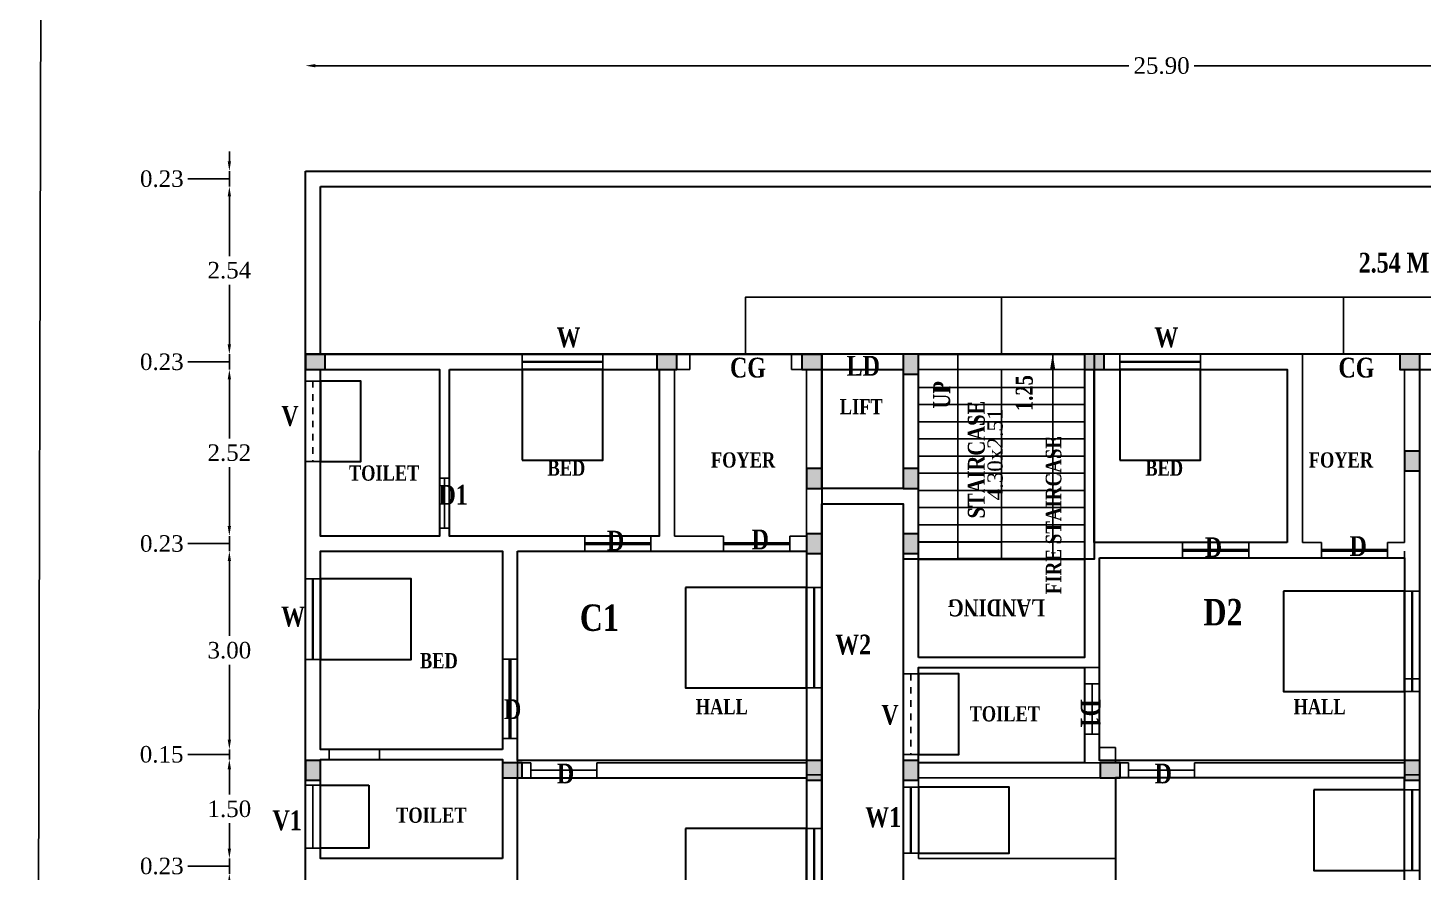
# Model space of a CAD drawing. Header units: metres. Extents: x 5 to 221, y 0 to 97.
# Drawn here: x 184.52 to 205.61, y 65.7 to 78.48 of the extents above; entities that cross this region are included whole.
import ezdxf

# ---------------------------------------------------------------- set-up
doc = ezdxf.new("R2010")
doc.units = ezdxf.units.M
doc.header["$LTSCALE"] = 0.015
doc.linetypes.add('DASHED2', pattern=[9.525, 6.35, -3.175])
doc.layers.add('FLOOR01', color=7, linetype='Continuous', lineweight=50)
doc.layers.add('FLOOR04', color=7, linetype='Continuous', lineweight=50)
doc.styles.get("Standard").update_dxf_attribs({"font": 'times.ttf'})
doc.styles.add('style1', font='timesbd.ttf', dxfattribs={"width": 0.8, "height": 0.18})
doc.styles.add('style4', font='timesbd.ttf', dxfattribs={"height": 0.25})
doc.dimstyles.new('Copy(6) of 0.25', dxfattribs={"dimtxt": 0.25, "dimasz": 0.25, "dimexe": 0.1, "dimexo": 0.4, "dimgap": 0.09, "dimtad": 0, "dimzin": 0, "dimdsep": 46, "dimtxsty": 'Standard', "dimcen": 0.09, "dimclrt": 256, "dimadec": 0, "dimazin": 0, "dimtfac": 1, "dimtofl": 0, "dimtmove": 0, "dimatfit": 0, "dimfxl": 1, "dimtolj": 1, "dimtzin": 0, "dimarcsym": 0})
doc.dimstyles.new('M', dxfattribs={"dimtxt": 0.25, "dimasz": 0.15, "dimexe": 0.15, "dimexo": 1.1, "dimgap": 0.09, "dimtad": 0, "dimtih": 1, "dimtoh": 1, "dimzin": 0, "dimdsep": 46, "dimtxsty": 'Standard', "dimcen": 0.09, "dimse1": 1, "dimse2": 1, "dimclrt": 256, "dimadec": 0, "dimazin": 0, "dimtfac": 1, "dimtofl": 0, "dimtmove": 0, "dimatfit": 3, "dimfxl": 1, "dimtolj": 1, "dimtzin": 0, "dimarcsym": 0})

# ---------------------------------------------------------------- blocks, each defined once
blk = doc.blocks.new('*D155')
at = {"color": 0, "lineweight": -2, "transparency": 16777216}
for p, q in [((188.862, 77.904), (201.165, 77.904)), ((214.458, 77.904), (202.155, 77.904))]:
    blk.add_line(p, q, dxfattribs=at)
at = {"color": 0, "lineweight": 30, "transparency": 16777216}
for points in [[(188.862, 77.929), (188.862, 77.879), (188.712, 77.904)], [(214.458, 77.929), (214.458, 77.879), (214.608, 77.904)]]:
    blk.add_solid(points, dxfattribs=at)
at = {"transparency": 16777216, "insert": (201.66, 77.904), "char_height": 0.25, "attachment_point": 5}
blk.add_mtext('\\A1;25.90', dxfattribs=at)
blk = doc.blocks.new('*D158')
at = {"color": 0, "lineweight": -2, "transparency": 16777216}
for p, q in [((187.562, 66.056), (187.562, 66.206)), ((187.562, 65.676), (187.562, 65.906)), ((187.112, 65.791), (186.932, 65.791)), ((187.562, 65.791), (187.112, 65.791)), ((187.562, 65.526), (187.562, 65.376))]:
    blk.add_line(p, q, dxfattribs=at)
at = {"color": 0, "lineweight": 30, "transparency": 16777216}
for points in [[(187.537, 66.056), (187.587, 66.056), (187.562, 65.906)], [(187.537, 65.526), (187.587, 65.526), (187.562, 65.676)]]:
    blk.add_solid(points, dxfattribs=at)
at = {"transparency": 16777216, "insert": (186.541, 65.791), "char_height": 0.25, "attachment_point": 5}
blk.add_mtext('\\A1;0.23', dxfattribs=at)
blk = doc.blocks.new('*D159')
at = {"color": 0, "lineweight": -2, "transparency": 16777216}
for p, q in [((187.562, 67.256), (187.562, 66.874)), ((187.562, 66.056), (187.562, 66.439))]:
    blk.add_line(p, q, dxfattribs=at)
at = {"color": 0, "lineweight": 30, "transparency": 16777216}
for points in [[(187.537, 67.256), (187.587, 67.256), (187.562, 67.406)], [(187.537, 66.056), (187.587, 66.056), (187.562, 65.906)]]:
    blk.add_solid(points, dxfattribs=at)
at = {"transparency": 16777216, "insert": (187.562, 66.656), "char_height": 0.25, "attachment_point": 5}
blk.add_mtext('\\A1;1.50', dxfattribs=at)
blk = doc.blocks.new('*D160')
at = {"color": 0, "lineweight": -2, "transparency": 16777216}
for p, q in [((187.562, 67.706), (187.562, 67.856)), ((187.562, 67.406), (187.562, 67.556)), ((187.112, 67.481), (186.932, 67.481)), ((187.562, 67.481), (187.112, 67.481)), ((187.562, 67.256), (187.562, 67.106))]:
    blk.add_line(p, q, dxfattribs=at)
at = {"color": 0, "lineweight": 30, "transparency": 16777216}
for points in [[(187.537, 67.706), (187.587, 67.706), (187.562, 67.556)], [(187.537, 67.256), (187.587, 67.256), (187.562, 67.406)]]:
    blk.add_solid(points, dxfattribs=at)
at = {"transparency": 16777216, "insert": (186.538, 67.481), "char_height": 0.25, "attachment_point": 5}
blk.add_mtext('\\A1;0.15', dxfattribs=at)
blk = doc.blocks.new('*D161')
at = {"color": 0, "lineweight": -2, "transparency": 16777216}
for p, q in [((187.562, 70.406), (187.562, 69.274)), ((187.562, 67.706), (187.562, 68.839))]:
    blk.add_line(p, q, dxfattribs=at)
at = {"color": 0, "lineweight": 30, "transparency": 16777216}
for points in [[(187.537, 70.406), (187.587, 70.406), (187.562, 70.556)], [(187.537, 67.706), (187.587, 67.706), (187.562, 67.556)]]:
    blk.add_solid(points, dxfattribs=at)
at = {"transparency": 16777216, "insert": (187.562, 69.056), "char_height": 0.25, "attachment_point": 5}
blk.add_mtext('\\A1;3.00', dxfattribs=at)
blk = doc.blocks.new('*D162')
at = {"color": 0, "lineweight": -2, "transparency": 16777216}
for p, q in [((187.562, 70.936), (187.562, 71.086)), ((187.562, 70.556), (187.562, 70.786)), ((187.112, 70.671), (186.932, 70.671)), ((187.562, 70.671), (187.112, 70.671)), ((187.562, 70.406), (187.562, 70.256))]:
    blk.add_line(p, q, dxfattribs=at)
at = {"color": 0, "lineweight": 30, "transparency": 16777216}
for points in [[(187.537, 70.936), (187.587, 70.936), (187.562, 70.786)], [(187.537, 70.406), (187.587, 70.406), (187.562, 70.556)]]:
    blk.add_solid(points, dxfattribs=at)
at = {"transparency": 16777216, "insert": (186.541, 70.671), "char_height": 0.25, "attachment_point": 5}
blk.add_mtext('\\A1;0.23', dxfattribs=at)
blk = doc.blocks.new('*D163')
at = {"color": 0, "lineweight": -2, "transparency": 16777216}
for p, q in [((187.562, 73.156), (187.562, 72.264)), ((187.562, 70.936), (187.562, 71.829))]:
    blk.add_line(p, q, dxfattribs=at)
at = {"color": 0, "lineweight": 30, "transparency": 16777216}
for points in [[(187.537, 73.156), (187.587, 73.156), (187.562, 73.306)], [(187.537, 70.936), (187.587, 70.936), (187.562, 70.786)]]:
    blk.add_solid(points, dxfattribs=at)
at = {"transparency": 16777216, "insert": (187.562, 72.046), "char_height": 0.25, "attachment_point": 5}
blk.add_mtext('\\A1;2.52', dxfattribs=at)
blk = doc.blocks.new('*D164')
at = {"color": 0, "lineweight": -2, "transparency": 16777216}
for p, q in [((187.562, 73.686), (187.562, 73.836)), ((187.562, 73.306), (187.562, 73.536)), ((187.112, 73.421), (186.932, 73.421)), ((187.562, 73.421), (187.112, 73.421)), ((187.562, 73.156), (187.562, 73.006))]:
    blk.add_line(p, q, dxfattribs=at)
at = {"color": 0, "lineweight": 30, "transparency": 16777216}
for points in [[(187.537, 73.686), (187.587, 73.686), (187.562, 73.536)], [(187.537, 73.156), (187.587, 73.156), (187.562, 73.306)]]:
    blk.add_solid(points, dxfattribs=at)
at = {"transparency": 16777216, "insert": (186.541, 73.421), "char_height": 0.25, "attachment_point": 5}
blk.add_mtext('\\A1;0.23', dxfattribs=at)
blk = doc.blocks.new('*D165')
at = {"color": 0, "lineweight": -2, "transparency": 16777216}
for p, q in [((187.562, 75.927), (187.562, 75.024)), ((187.562, 73.686), (187.562, 74.589))]:
    blk.add_line(p, q, dxfattribs=at)
at = {"color": 0, "lineweight": 30, "transparency": 16777216}
for points in [[(187.537, 75.927), (187.587, 75.927), (187.562, 76.077)], [(187.537, 73.686), (187.587, 73.686), (187.562, 73.536)]]:
    blk.add_solid(points, dxfattribs=at)
at = {"transparency": 16777216, "insert": (187.562, 74.807), "char_height": 0.25, "attachment_point": 5}
blk.add_mtext('\\A1;2.54', dxfattribs=at)
blk = doc.blocks.new('*D166')
at = {"color": 0, "lineweight": -2, "transparency": 16777216}
for p, q in [((187.562, 76.457), (187.562, 76.607)), ((187.112, 76.192), (186.932, 76.192)), ((187.562, 76.192), (187.112, 76.192)), ((187.562, 76.077), (187.562, 76.307)), ((187.562, 75.927), (187.562, 75.777))]:
    blk.add_line(p, q, dxfattribs=at)
at = {"color": 0, "lineweight": 30, "transparency": 16777216}
for points in [[(187.537, 76.457), (187.587, 76.457), (187.562, 76.307)], [(187.537, 75.927), (187.587, 75.927), (187.562, 76.077)]]:
    blk.add_solid(points, dxfattribs=at)
at = {"transparency": 16777216, "insert": (186.541, 76.192), "char_height": 0.25, "attachment_point": 5}
blk.add_mtext('\\A1;0.23', dxfattribs=at)

msp = doc.modelspace()

# ---------------------------------------------------------------- hatches: boundary and pattern name
at = {"layer": 'FLOOR04'}
h = msp.add_hatch(color=256, dxfattribs=at)
h.dxf.hatch_style = 1
h.paths.add_polyline_path([(189.012, 73.306), (189.012, 73.536), (188.712, 73.536), (188.712, 73.306)])
h = msp.add_hatch(color=256, dxfattribs=at)
h.dxf.hatch_style = 1
h.paths.add_polyline_path([(194.327, 73.306), (194.327, 73.536), (194.027, 73.536), (194.027, 73.306)])
h = msp.add_hatch(color=256, dxfattribs=at)
h.dxf.hatch_style = 1
h.paths.add_polyline_path([(196.522, 73.306), (196.522, 73.536), (196.222, 73.536), (196.222, 73.306)])
h = msp.add_hatch(color=256, dxfattribs=at)
h.dxf.hatch_style = 1
h.paths.add_polyline_path([(197.983, 73.536), (197.753, 73.536), (197.753, 73.236), (197.983, 73.236)])
h = msp.add_hatch(color=256, dxfattribs=at)
h.dxf.hatch_style = 1
h.paths.add_polyline_path([(200.793, 73.306), (200.793, 73.536), (200.493, 73.536), (200.493, 73.306)])
h = msp.add_hatch(color=256, dxfattribs=at)
h.dxf.hatch_style = 1
h.paths.add_polyline_path([(205.563, 73.306), (205.563, 73.536), (205.263, 73.536), (205.263, 73.306)])
h = msp.add_hatch(color=256, dxfattribs=at)
h.dxf.hatch_style = 1
h.paths.add_polyline_path([(205.333, 71.771), (205.563, 71.771), (205.563, 72.071), (205.333, 72.071)])
h = msp.add_hatch(color=256, dxfattribs=at)
h.dxf.hatch_style = 1
h.paths.add_polyline_path([(196.292, 71.506), (196.522, 71.506), (196.522, 71.806), (196.292, 71.806)])
h = msp.add_hatch(color=256, dxfattribs=at)
h.dxf.hatch_style = 1
h.paths.add_polyline_path([(196.292, 71.506), (196.522, 71.506), (196.522, 71.806), (196.292, 71.806)])
h = msp.add_hatch(color=256, dxfattribs=at)
h.dxf.hatch_style = 1
h.paths.add_polyline_path([(197.753, 71.506), (197.983, 71.506), (197.983, 71.806), (197.753, 71.806)])
h = msp.add_hatch(color=256, dxfattribs=at)
h.dxf.hatch_style = 1
h.paths.add_polyline_path([(196.292, 70.521), (196.522, 70.521), (196.522, 70.821), (196.292, 70.821)])
h = msp.add_hatch(color=256, dxfattribs=at)
h.dxf.hatch_style = 1
h.paths.add_polyline_path([(197.753, 70.521), (197.983, 70.521), (197.983, 70.821), (197.753, 70.821)])
h = msp.add_hatch(color=256, dxfattribs=at)
h.dxf.hatch_style = 1
h.paths.add_polyline_path([(188.712, 67.091), (188.942, 67.091), (188.942, 67.391), (188.712, 67.391)])
h = msp.add_hatch(color=256, dxfattribs=at)
h.dxf.hatch_style = 1
h.paths.add_polyline_path([(191.992, 67.126), (191.992, 67.356), (191.692, 67.356), (191.692, 67.126)])
h = msp.add_hatch(color=256, dxfattribs=at)
h.dxf.hatch_style = 1
h.paths.add_polyline_path([(196.292, 67.091), (196.522, 67.091), (196.522, 67.391), (196.292, 67.391)])
h = msp.add_hatch(color=256, dxfattribs=at)
h.dxf.hatch_style = 1
h.paths.add_polyline_path([(197.753, 67.091), (197.983, 67.091), (197.983, 67.391), (197.753, 67.391)])
h = msp.add_hatch(color=256, dxfattribs=at)
h.dxf.hatch_style = 1
h.paths.add_polyline_path([(201.033, 67.126), (201.033, 67.356), (200.733, 67.356), (200.733, 67.126)])
h = msp.add_hatch(color=256, dxfattribs=at)
h.dxf.hatch_style = 1
h.paths.add_polyline_path([(205.333, 67.091), (205.563, 67.091), (205.563, 67.391), (205.333, 67.391)])

# ---------------------------------------------------------------- linework, layer by layer
at = {"lineweight": -2}
for p, q in [((184.516, 0.003), (184.753, 96.793)), ((188.712, 76.307), (214.608, 76.315)), ((188.712, 60.976), (188.712, 76.307)), ((188.942, 76.077), (214.378, 76.085)), ((188.942, 73.536), (188.942, 76.077)), ((189.762, 73.536), (188.712, 73.536)), ((188.712, 73.536), (188.712, 70.556)), ((188.712, 73.536), (197.753, 73.536)), ((193.532, 73.536), (188.942, 73.536)), ((194.526, 73.536), (194.062, 73.536)), ((196.292, 73.536), (196.061, 73.536)), ((198.053, 73.536), (197.753, 73.536)), ((197.753, 73.536), (198.053, 73.536)), ((200.493, 73.536), (206.798, 73.536)), ((200.493, 73.536), (200.493, 71.664)), ((203.728, 73.536), (203.498, 73.536)), ((203.79, 73.536), (203.79, 70.686)), ((205.333, 73.536), (205.263, 73.536)), ((188.942, 73.306), (190.742, 73.306)), ((188.942, 70.786), (188.942, 73.306)), ((190.742, 73.306), (190.742, 71.664)), ((190.892, 73.306), (194.062, 73.306)), ((190.892, 71.664), (190.892, 73.306)), ((194.062, 73.306), (194.062, 70.786)), ((194.292, 73.306), (194.526, 73.306)), ((194.292, 70.786), (194.292, 73.306)), ((196.061, 73.306), (196.292, 73.306)), ((196.292, 73.306), (196.292, 70.786)), ((196.522, 72.036), (196.522, 73.306)), ((196.522, 73.306), (197.753, 73.306)), ((197.753, 73.306), (197.753, 71.506)), ((197.983, 70.786), (197.983, 73.306)), ((200.493, 73.306), (197.983, 73.306)), ((197.983, 73.306), (198.053, 73.306)), ((199.238, 73.306), (199.238, 70.436)), ((200.643, 73.306), (203.498, 73.306)), ((200.643, 70.904), (200.643, 73.306)), ((203.56, 73.306), (203.56, 70.686)), ((205.263, 73.306), (205.333, 73.306)), ((205.333, 73.306), (205.333, 70.686)), ((205.563, 72.036), (205.563, 73.306)), ((205.563, 73.306), (208.828, 73.306)), ((188.712, 73.132), (188.942, 73.132)), ((200.493, 73.036), (197.983, 73.036)), ((200.493, 72.776), (197.983, 72.776)), ((200.493, 72.516), (197.983, 72.516)), ((200.493, 72.256), (197.983, 72.256)), ((200.493, 71.996), (197.983, 71.996)), ((196.522, 71.506), (196.522, 71.806)), ((205.563, 70.556), (205.563, 71.806)), ((200.493, 71.736), (197.983, 71.736)), ((200.493, 71.664), (200.493, 70.556)), ((197.753, 71.506), (196.522, 71.506)), ((200.493, 71.476), (197.983, 71.476)), ((196.522, 70.556), (196.522, 71.276)), ((197.753, 71.276), (196.522, 71.276)), ((197.753, 71.276), (197.753, 70.556)), ((200.493, 71.216), (197.983, 71.216)), ((190.742, 70.904), (190.742, 70.786)), ((190.892, 70.786), (190.892, 70.904)), ((200.493, 70.956), (197.983, 70.956)), ((200.643, 70.686), (200.643, 70.904)), ((190.742, 70.786), (188.942, 70.786)), ((194.062, 70.786), (190.892, 70.786)), ((195.036, 70.786), (194.292, 70.786)), ((196.292, 70.786), (196.036, 70.786)), ((200.493, 70.696), (197.983, 70.696)), ((203.498, 70.686), (200.643, 70.686)), ((204.077, 70.686), (203.79, 70.686)), ((205.333, 70.686), (205.077, 70.686)), ((191.692, 70.556), (188.942, 70.556)), ((188.942, 70.556), (188.942, 67.556)), ((191.692, 67.924), (191.692, 70.556)), ((195.036, 70.556), (191.922, 70.556)), ((191.922, 70.556), (191.922, 68.924)), ((196.292, 70.556), (196.036, 70.556)), ((196.292, 65.906), (196.292, 70.556)), ((196.522, 64.176), (196.522, 70.556)), ((197.753, 70.556), (197.753, 65.676)), ((197.983, 70.556), (197.983, 68.946)), ((200.493, 68.946), (200.493, 70.556)), ((205.333, 65.906), (205.333, 70.556)), ((205.563, 64.176), (205.563, 70.556)), ((200.493, 70.436), (197.983, 70.436)), ((204.077, 70.456), (200.723, 70.456)), ((200.723, 70.456), (200.723, 68.924)), ((205.333, 70.456), (205.077, 70.456)), ((205.333, 65.906), (205.333, 70.456)), ((191.922, 68.924), (191.922, 67.724)), ((198.113, 68.946), (197.983, 68.946)), ((200.493, 68.946), (197.983, 68.946)), ((197.983, 68.796), (197.983, 67.206)), ((197.983, 68.796), (200.493, 68.796)), ((198.873, 68.946), (200.493, 68.946)), ((200.493, 68.796), (200.493, 68.55)), ((200.723, 68.924), (200.723, 68.55)), ((200.723, 68.796), (200.723, 68.55)), ((200.723, 68.55), (200.493, 68.55)), ((191.692, 67.556), (191.692, 67.924)), ((200.493, 67.79), (200.493, 67.356)), ((200.493, 67.79), (200.723, 67.79)), ((200.723, 67.79), (200.723, 67.586)), ((200.723, 67.79), (200.723, 67.596)), ((189.072, 67.556), (188.942, 67.556)), ((189.832, 67.556), (191.692, 67.556)), ((191.922, 67.724), (191.922, 65.906)), ((200.963, 67.586), (200.723, 67.586)), ((200.963, 67.586), (200.963, 67.356)), ((188.942, 67.406), (188.942, 67.356)), ((189.072, 67.406), (188.942, 67.406)), ((188.942, 67.356), (188.942, 65.906)), ((188.942, 67.291), (188.942, 67.326)), ((189.832, 67.406), (191.692, 67.406)), ((191.692, 65.906), (191.692, 67.406)), ((191.922, 67.356), (192.119, 67.356)), ((192.119, 67.356, -96.042), (192.119, 67.126)), ((193.119, 67.356), (196.292, 67.356)), ((193.119, 67.126, -96.042), (193.119, 67.356)), ((196.522, 67.091), (196.522, 67.356)), ((196.522, 67.091), (196.522, 67.356)), ((200.733, 67.356), (197.983, 67.356)), ((197.983, 67.291), (197.983, 67.326)), ((200.963, 67.356), (201.16, 67.356)), ((201.16, 67.356, -96.042), (201.16, 67.126)), ((202.16, 67.356), (205.333, 67.356)), ((202.16, 67.126, -96.042), (202.16, 67.356)), ((205.563, 67.091), (205.563, 67.356)), ((205.563, 67.091), (205.563, 67.356)), ((188.712, 67.126), (188.712, 67.091)), ((191.922, 67.126), (192.119, 67.126)), ((193.119, 67.126), (196.292, 67.126)), ((196.292, 67.126), (196.292, 67.091)), ((196.292, 67.126), (196.292, 67.091)), ((197.753, 67.126), (197.753, 67.091)), ((197.983, 67.206), (197.983, 65.906)), ((200.733, 67.126), (197.983, 67.126)), ((200.963, 67.126), (201.16, 67.126)), ((202.16, 67.126), (205.333, 67.126)), ((205.333, 67.126), (205.333, 67.091)), ((205.333, 67.126), (205.333, 67.091)), ((188.827, 66.064), (188.827, 67.014)), ((197.983, 66.988), (197.753, 66.988)), ((188.942, 65.906), (191.692, 65.906)), ((191.922, 64.176), (191.922, 65.906)), ((196.292, 65.906), (196.292, 64.176)), ((197.983, 65.988), (197.753, 65.988)), ((197.983, 65.906), (200.963, 65.906)), ((200.963, 64.176), (200.963, 65.906)), ((205.333, 65.906), (205.333, 64.176))]:
    msp.add_line(p, q, dxfattribs=at)
at = {"ltscale": 0.2}
for p, q in [((191.988, 73.306), (191.988, 73.536)), ((193.208, 73.306), (193.208, 73.536)), ((198.578, 70.447), (198.578, 73.536)), ((201.029, 73.306), (201.029, 73.536)), ((202.249, 73.306), (202.249, 73.536)), ((188.942, 71.912), (188.712, 71.912)), ((188.942, 70.139), (188.712, 70.139)), ((196.292, 70.008), (196.522, 70.008)), ((205.333, 69.953), (205.563, 69.953)), ((188.942, 68.919), (188.712, 68.919)), ((197.983, 68.701), (197.753, 68.701)), ((205.333, 68.624), (205.563, 68.624)), ((196.292, 68.488), (196.522, 68.488)), ((205.333, 68.433), (205.563, 68.433)), ((197.983, 67.481), (197.753, 67.481)), ((196.292, 67.173), (196.522, 67.173)), ((205.333, 67.173), (205.563, 67.173)), ((188.942, 67.014), (188.712, 67.014)), ((205.333, 66.944), (205.563, 66.944)), ((196.292, 66.359), (196.522, 66.359)), ((188.942, 66.064), (188.712, 66.064)), ((205.333, 65.724), (205.563, 65.724))]:
    msp.add_line(p, q, dxfattribs=at)
for p, q in [((194.526, 73.306), (194.526, 73.536)), ((196.061, 73.306), (196.061, 73.536)), ((205.263, 73.306), (205.263, 73.536)), ((190.742, 71.664), (190.892, 71.664)), ((190.742, 70.904), (190.892, 70.904)), ((192.938, 70.786), (192.938, 70.556)), ((193.938, 70.786), (193.938, 70.556)), ((195.036, 70.786), (195.036, 70.556)), ((196.036, 70.786), (196.036, 70.556)), ((201.978, 70.686), (201.978, 70.456)), ((202.978, 70.686), (202.978, 70.456)), ((204.077, 70.686), (204.077, 70.456)), ((205.077, 70.686), (205.077, 70.456)), ((191.692, 68.924), (191.922, 68.924)), ((200.493, 68.796), (200.723, 68.796)), ((189.072, 67.406), (189.072, 67.556)), ((189.832, 67.406), (189.832, 67.556)), ((191.692, 67.724), (191.922, 67.724))]:
    msp.add_line(p, q)
at = {"lineweight": 35, "ltscale": 0.2}
for p, q in [((193.208, 73.421), (191.988, 73.421)), ((202.249, 73.421), (201.029, 73.421)), ((188.827, 70.139), (188.827, 68.919)), ((196.407, 70.008), (196.407, 68.488)), ((205.448, 69.953), (205.448, 68.433)), ((197.868, 66.988), (197.868, 65.988)), ((205.448, 66.944), (205.448, 65.724)), ((196.407, 66.359), (196.407, 64.839))]:
    msp.add_line(p, q, dxfattribs=at)
at = {"linetype": 'DASHED2', "ltscale": 0.2}
for p, q in [((188.827, 73.132), (188.827, 71.912)), ((197.868, 68.701), (197.868, 67.481))]:
    msp.add_line(p, q, dxfattribs=at)
at = {"layer": 'FLOOR04', "color": 82, "lineweight": -2}
for p, q in [((190.817, 71.664), (190.817, 70.904)), ((200.608, 68.55), (200.608, 67.79)), ((192.119, 67.241, -48.021), (193.119, 67.241, -48.021)), ((201.16, 67.241, -48.021), (202.16, 67.241, -48.021))]:
    msp.add_line(p, q, dxfattribs=at)
at = {"layer": 'FLOOR04', "color": 191, "lineweight": 30}
msp.add_line((197.983, 70.696), (199.238, 70.696), dxfattribs=at)
at = {"layer": 'FLOOR04', "color": 22, "lineweight": 50}
for p, q in [((192.938, 70.671), (193.938, 70.671)), ((201.978, 70.571), (202.978, 70.571)), ((191.807, 67.724), (191.807, 68.924))]:
    msp.add_line(p, q, dxfattribs=at)
at = {"layer": 'FLOOR04', "color": 84, "lineweight": 50}
for p, q in [((195.036, 70.671), (196.036, 70.671)), ((204.077, 70.571), (205.077, 70.571))]:
    msp.add_line(p, q, dxfattribs=at)
at = {"layer": 'FLOOR04', "color": 181, "lineweight": 30}
msp.add_lwpolyline([(188.712, 76.307), (214.608, 76.307), (214.608, 60.976), (188.712, 60.976)], close=True, dxfattribs=at)
at = {"layer": 'FLOOR04', "color": 31, "lineweight": 30}
msp.add_lwpolyline([(188.942, 76.077), (214.378, 76.077), (214.378, 73.536), (188.942, 73.536)], close=True, dxfattribs=at)
at = {"layer": 'FLOOR04', "color": 194, "lineweight": -2}
for points in [[(199.238, 73.536), (199.238, 74.403), (195.368, 74.403), (195.368, 73.536)], [(199.238, 73.536), (199.238, 74.403), (213.411, 74.403), (213.411, 73.536)], [(199.238, 73.536), (199.238, 74.403), (204.413, 74.403), (204.413, 73.536)]]:
    msp.add_lwpolyline(points, dxfattribs=at)
at = {"layer": 'FLOOR04', "lineweight": 30}
for points in [[(188.712, 73.536), (188.712, 73.306), (189.012, 73.306), (189.012, 73.536)], [(194.027, 73.536), (194.027, 73.306), (194.327, 73.306), (194.327, 73.536)], [(196.222, 73.536), (196.222, 73.306), (196.522, 73.306), (196.522, 73.536)], [(197.753, 73.236), (197.983, 73.236), (197.983, 73.536), (197.753, 73.536)], [(200.493, 73.536), (200.493, 73.306), (200.793, 73.306), (200.793, 73.536)], [(205.263, 73.536), (205.263, 73.306), (205.563, 73.306), (205.563, 73.536)], [(205.563, 72.071), (205.333, 72.071), (205.333, 71.771), (205.563, 71.771)], [(196.522, 71.806), (196.292, 71.806), (196.292, 71.506), (196.522, 71.506)], [(197.983, 71.806), (197.753, 71.806), (197.753, 71.506), (197.983, 71.506)], [(196.522, 70.821), (196.292, 70.821), (196.292, 70.521), (196.522, 70.521)], [(197.983, 70.821), (197.753, 70.821), (197.753, 70.521), (197.983, 70.521)], [(188.942, 67.391), (188.712, 67.391), (188.712, 67.091), (188.942, 67.091)], [(191.692, 67.356), (191.692, 67.126), (191.992, 67.126), (191.992, 67.356)], [(196.522, 67.391), (196.292, 67.391), (196.292, 67.091), (196.522, 67.091)], [(197.983, 67.391), (197.753, 67.391), (197.753, 67.091), (197.983, 67.091)], [(200.733, 67.356), (200.733, 67.126), (201.033, 67.126), (201.033, 67.356)], [(205.563, 67.391), (205.333, 67.391), (205.333, 67.091), (205.563, 67.091)]]:
    msp.add_lwpolyline(points, close=True, dxfattribs=at)
at = {"layer": 'FLOOR04', "color": 145, "lineweight": 30}
for points in [[(188.712, 73.536), (188.712, 73.306), (189.012, 73.306), (189.012, 73.536)], [(194.027, 73.536), (194.027, 73.306), (194.327, 73.306), (194.327, 73.536)], [(196.222, 73.536), (196.222, 73.306), (196.522, 73.306), (196.522, 73.536)], [(197.753, 73.236), (197.983, 73.236), (197.983, 73.536), (197.753, 73.536)], [(200.493, 73.536), (200.493, 73.306), (200.793, 73.306), (200.793, 73.536)], [(205.263, 73.536), (205.263, 73.306), (205.563, 73.306), (205.563, 73.536)], [(205.563, 72.071), (205.333, 72.071), (205.333, 71.771), (205.563, 71.771)], [(196.522, 71.806), (196.292, 71.806), (196.292, 71.506), (196.522, 71.506)], [(197.983, 71.806), (197.753, 71.806), (197.753, 71.506), (197.983, 71.506)], [(196.522, 70.821), (196.292, 70.821), (196.292, 70.521), (196.522, 70.521)], [(197.983, 70.821), (197.753, 70.821), (197.753, 70.521), (197.983, 70.521)], [(188.942, 67.391), (188.712, 67.391), (188.712, 67.091), (188.942, 67.091)], [(191.692, 67.356), (191.692, 67.126), (191.992, 67.126), (191.992, 67.356)], [(196.522, 67.391), (196.292, 67.391), (196.292, 67.091), (196.522, 67.091)], [(197.983, 67.391), (197.753, 67.391), (197.753, 67.091), (197.983, 67.091)], [(200.733, 67.356), (200.733, 67.126), (201.033, 67.126), (201.033, 67.356)], [(205.563, 67.391), (205.333, 67.391), (205.333, 67.091), (205.563, 67.091)]]:
    msp.add_lwpolyline(points, close=True, dxfattribs=at)
at = {"layer": 'FLOOR04', "color": 230, "lineweight": 30}
for points in [[(188.712, 73.536), (196.522, 73.536), (196.522, 60.976), (188.712, 60.976)], [(205.563, 60.976), (205.563, 73.536), (200.643, 73.536), (200.643, 70.436), (197.753, 70.436), (197.753, 60.976)]]:
    msp.add_lwpolyline(points, close=True, dxfattribs=at)
at = {"layer": 'FLOOR04', "color": 115, "lineweight": 30}
msp.add_lwpolyline([(197.983, 68.946), (197.983, 73.536), (200.493, 73.536), (200.493, 68.946)], close=True, dxfattribs=at)
at = {"layer": 'FLOOR04', "color": 81, "lineweight": 30}
for points in [[(190.742, 70.786), (188.942, 70.786), (188.942, 73.306), (190.742, 73.306)], [(197.983, 68.796), (200.493, 68.796), (200.493, 67.356), (197.983, 67.356)], [(191.692, 65.906), (188.942, 65.906), (188.942, 67.406), (191.692, 67.406)]]:
    msp.add_lwpolyline(points, close=True, dxfattribs=at)
at = {"layer": 'FLOOR04', "color": 80, "lineweight": 30}
for points in [[(188.942, 73.306), (190.742, 73.306), (190.742, 70.786), (188.942, 70.786)], [(200.493, 67.356), (197.983, 67.356), (197.983, 68.796), (200.493, 68.796)], [(191.692, 65.906), (188.942, 65.906), (188.942, 67.406), (191.692, 67.406)]]:
    msp.add_lwpolyline(points, close=True, dxfattribs=at)
at = {"layer": 'FLOOR04', "color": 83, "lineweight": 30}
for points in [[(190.742, 70.786), (188.942, 70.786), (188.942, 73.306), (190.742, 73.306)], [(200.493, 67.356), (197.983, 67.356), (197.983, 68.796), (200.493, 68.796)], [(191.692, 65.906), (188.942, 65.906), (188.942, 67.406), (191.692, 67.406)]]:
    msp.add_lwpolyline(points, close=True, dxfattribs=at)
at = {"layer": 'FLOOR04', "color": 23, "lineweight": 30}
for points in [[(190.892, 73.306), (194.062, 73.306), (194.062, 70.786), (190.892, 70.786)], [(203.56, 70.686), (200.643, 70.686), (200.643, 73.306), (203.56, 73.306)], [(191.692, 67.556), (188.942, 67.556), (188.942, 70.556), (191.692, 70.556)], [(191.922, 70.556), (196.292, 70.556), (196.292, 67.391), (191.922, 67.391)], [(200.723, 70.456), (205.333, 70.456), (205.333, 67.391), (200.723, 67.391)], [(196.292, 64.176), (191.922, 64.176), (191.922, 67.126), (196.292, 67.126)], [(205.333, 64.176), (205.333, 67.126), (200.963, 67.126), (200.963, 65.906), (200.963, 65.906), (200.963, 64.176)]]:
    msp.add_lwpolyline(points, close=True, dxfattribs=at)
at = {"layer": 'FLOOR04', "color": 103, "lineweight": 30}
for points in [[(191.988, 71.936), (193.208, 71.936), (193.208, 73.306), (191.988, 73.306)], [(201.029, 71.936), (202.249, 71.936), (202.249, 73.306), (201.029, 73.306)], [(188.942, 70.139), (188.942, 68.919), (190.312, 68.919), (190.312, 70.139)], [(194.462, 70.008), (194.462, 68.488), (196.292, 68.488), (196.292, 70.008)], [(203.503, 69.953), (203.503, 68.433), (205.333, 68.433), (205.333, 69.953)], [(197.983, 66.988), (197.983, 65.988), (199.353, 65.988), (199.353, 66.988)], [(203.963, 66.944), (203.963, 65.724), (205.333, 65.724), (205.333, 66.944)], [(194.462, 66.359), (194.462, 64.839), (196.292, 64.839), (196.292, 66.359)]]:
    msp.add_lwpolyline(points, close=True, dxfattribs=at)
at = {"layer": 'FLOOR04', "color": 22, "lineweight": 30}
msp.add_lwpolyline([(196.522, 73.306), (197.753, 73.306), (197.753, 71.506), (196.522, 71.506)], close=True, dxfattribs=at)
at = {"layer": 'FLOOR04', "color": 11, "lineweight": 30}
for points in [[(205.563, 73.306), (206.798, 73.306), (206.798, 60.976), (205.563, 60.976)], [(196.522, 71.276), (197.753, 71.276), (197.753, 60.976), (196.522, 60.976)]]:
    msp.add_lwpolyline(points, close=True, dxfattribs=at)
at = {"layer": 'FLOOR04', "color": 102, "lineweight": 30}
for points in [[(188.942, 73.132), (188.942, 71.912), (189.552, 71.912), (189.552, 73.132)], [(197.983, 68.701), (197.983, 67.481), (198.593, 67.481), (198.593, 68.701)], [(189.672, 67.014), (189.672, 66.064), (188.942, 66.064), (188.942, 67.014)]]:
    msp.add_lwpolyline(points, close=True, dxfattribs=at)
at = {"layer": 'FLOOR04', "color": 105, "lineweight": 30}
msp.add_lwpolyline([(197.983, 68.946), (197.983, 70.436), (200.493, 70.436), (200.493, 68.946)], close=True, dxfattribs=at)

# ---------------------------------------------------------------- texts
at = {"ltscale": 0.2, "style": 'style4', "width": 0.8}
for s, p in [('2.54 M    WIDE    PASSAGE', (204.641, 74.773, 48.021)), ('W', (192.51, 73.643, 48.021)), ('W', (201.551, 73.643, 48.021)), ('CG', (195.133, 73.185, 48.021)), ('LD', (196.898, 73.212, 48.021)), ('CG', (204.335, 73.185, 48.021)), ('V', (188.348, 72.455, 48.021)), ('D1', (190.725, 71.26, 48.021)), ('D', (193.273, 70.566, 48.021)), ('D', (195.461, 70.584, 48.021)), ('D', (202.313, 70.466, 48.021)), ('D', (204.502, 70.484, 48.021)), ('W', (188.345, 69.419, 48.021)), ('W2', (196.724, 68.994)), ('D', (191.716, 68.016, 48.021)), ('V', (197.422, 67.931, 48.021)), ('D', (192.516, 67.042, 48.021)), ('D', (201.556, 67.042, 48.021)), ('W1', (197.178, 66.382)), ('V1', (188.214, 66.334, 48.021))]:
    msp.add_text(s, height=0.3, dxfattribs=at).set_placement(p)
for s, height, rotation, p in [('UP', 0.2575, 90, (198.463, 72.716, 46.675)), ('1.25', 0.2575, 90, (199.711, 72.677, 45.972)), ('STAIRCASE', 0.2575, 90, (198.987, 71.052, 47.338)), ('LANDING', 0.2575, 180, (199.895, 69.827, 47.338)), ('D1', 0.3, 270, (200.437, 68.318, 48.021))]:
    msp.add_text(s, height=height, rotation=rotation, dxfattribs=at).set_placement(p)
at = {"lineweight": -2}
msp.add_text('4.30x2.51', height=0.23, rotation=90, dxfattribs=at).set_placement((199.257, 71.325, 47.338))
at = {"layer": 'FLOOR01', "style": 'style1', "width": 0.8}
for s, p in [('LIFT', (196.793, 72.63, 46.675)), ('FOYER', (194.845, 71.823, 46.675)), ('FOYER', (203.886, 71.823, 46.675)), ('TOILET', (189.37, 71.624, 46.675)), ('BED', (192.373, 71.7, 46.675)), ('BED', (201.414, 71.7, 46.675)), ('BED', (190.445, 68.785)), ('HALL', (194.615, 68.089, 46.675)), ('TOILET', (198.756, 67.981, 46.675)), ('HALL', (203.656, 68.089, 46.675)), ('TOILET', (190.083, 66.447, 46.675))]:
    msp.add_text(s, height=0.23, dxfattribs=at).set_placement(p)
at = {"layer": 'FLOOR04', "color": 115, "lineweight": 30, "ltscale": 0.2, "style": 'style1', "width": 0.8}
msp.add_text('FIRE STAIRCASE', height=0.23693, rotation=90, dxfattribs=at).set_placement((200.144, 69.906, -0.683))
at = {"layer": 'FLOOR04', "color": 230, "lineweight": -2, "style": 'style4', "width": 0.8}
for s, p in [('C1', (192.862, 69.351, 48.021)), ('D2', (202.293, 69.434, 48.021))]:
    msp.add_text(s, height=0.4, dxfattribs=at).set_placement(p)

# ---------------------------------------------------------------- dimensions: what is measured, and where the dimension line sits
dim = msp.add_linear_dim(base=(214.608, 77.904), p1=(188.712, 76.307), p2=(214.608, 76.315), dimstyle='M', override={"dimpost": '\\X', "dimtmove": 1})
dim.commit()
dim.dimension.update_dxf_attribs({"geometry": '*D155', "text_midpoint": (201.66, 77.904)})
for base, p1, p2, picture, middle in [((187.562, 76.307), (188.942, 76.077), (188.942, 76.307), '*D166', (186.842, 76.192)), ((187.562, 76.077), (188.942, 73.536), (188.942, 76.077), '*D165', (187.562, 74.807)), ((187.562, 73.536), (188.942, 73.306), (188.942, 73.536), '*D164', (186.842, 73.421)), ((187.562, 73.306), (188.942, 70.786), (188.942, 73.306), '*D163', (187.562, 72.046)), ((187.562, 70.786), (188.942, 70.556), (188.942, 70.786), '*D162', (186.842, 70.671)), ((187.562, 70.556), (188.942, 67.556), (188.942, 70.556), '*D161', (187.562, 69.056)), ((187.562, 67.556), (188.942, 67.406), (188.942, 67.556), '*D160', (186.842, 67.481)), ((187.562, 67.406), (188.942, 65.906), (188.942, 67.406), '*D159', (187.562, 66.656)), ((187.562, 65.906), (188.942, 65.676), (188.942, 65.906), '*D158', (186.842, 65.791))]:
    dim = msp.add_linear_dim(base=base, p1=p1, p2=p2, angle=90, dimstyle='M', override={"dimpost": '\\X', "dimtmove": 1})
    dim.commit()
    dim.dimension.update_dxf_attribs({"geometry": picture, "text_midpoint": middle})

# ---------------------------------------------------------------- leaders
at = {"layer": 'FLOOR04', "ltscale": 0.2}
msp.add_leader([(200.013, 73.542), (200.013, 70.447), (198.578, 70.447)], dimstyle='Copy(6) of 0.25', override={"dimscale": 0, "dimgap": 0.09, "dimtad": 0, "dimtfillclr": 256}, dxfattribs=at)

doc.saveas('drawing.dxf')
